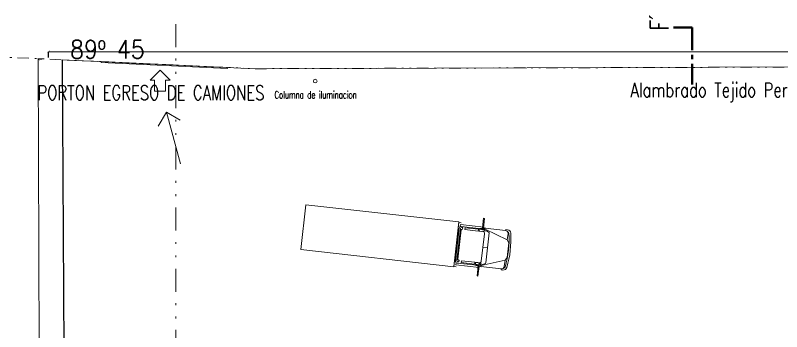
# Model space of a CAD drawing. Header units: millimetres. Extents: x 2828 to 3406, y 849 to 1266.
# Drawn here: x 2890.38 to 2932.73, y 1239.91 to 1257.36 of the extents above; entities that cross this region are included whole.
import ezdxf

# ---------------------------------------------------------------- set-up
doc = ezdxf.new("R2010")
doc.units = ezdxf.units.MM
doc.header["$PDMODE"] = 34
doc.header["$PDSIZE"] = -10
for name, pattern in [('CENTER', [2, 1.25, -0.25, 0.25, -0.25]), ('DASHDOT', [1, 0.5, -0.25, 0, -0.25]), ('DIVIDE2', [15.875, 6.35, -3.175, 0, -3.175, 0, -3.175])]:
    doc.linetypes.add(name, pattern=pattern)
doc.layers.get('DEFPOINTS').update_dxf_attribs({"lineweight": 5})
for name, color, linetype, lineweight in [('0.05', 64, 'Continuous', 5), ('0.10', 161, 'Continuous', 9), ('0.15', 41, 'Continuous', 13), ('0.2', 4, 'Continuous', 15), ('0.20', 4, 'Continuous', 15), ('0.30', 1, 'Continuous', 25), ('arq cotas', 152, 'Continuous', 13), ('gral texto', 70, 'Continuous', 5), ('L corte', 51, 'CENTER', 40), ('LM', 3, 'DIVIDE2', 9)]:
    doc.layers.add(name, color=color, linetype=linetype, lineweight=lineweight)
doc.layers.add('vehiculos', color=7, linetype='Continuous', lineweight=9, true_color=0x4a4a4a)
doc.styles.add('100', font='romans.shx', dxfattribs={"width": 0.75, "height": 0.2})
doc.styles.add('250-cts', font='romans.shx', dxfattribs={"width": 0.7, "height": 0.25})
doc.styles.add('500', font='romans.shx', dxfattribs={"width": 0.9, "height": 0.6})
doc.dimstyles.new('250', dxfattribs={"dimtxt": 0.3, "dimasz": 0.15, "dimexe": 0, "dimexo": 0.1, "dimgap": 0.05, "dimtad": 1, "dimzin": 0, "dimdsep": 46, "dimtxsty": '250-cts', "dimblk": 'ARCHTICK', "dimcen": 0.02, "dimclrd": 256, "dimclre": 256, "dimclrt": 256, "dimazin": 0, "dimtfac": 1, "dimtofl": 0, "dimtmove": 1, "dimatfit": 0, "dimldrblk": 'OPEN90', "dimfxl": 1, "dimtolj": 1, "dimtzin": 0, "dimlwd": -1, "dimarcsym": 0})

# ---------------------------------------------------------------- blocks, each defined once
blk = doc.blocks.new('_ARCHTICK')
at = {"color": 0, "linetype": 'ByBlock', "const_width": 0.15}
blk.add_lwpolyline([(-0.5, -0.5), (0.5, 0.5)], dxfattribs=at)
blk = doc.blocks.new('*D164')
at = {"layer": 'arq cotas', "transparency": 16777216}
for p, q in [((2979.216, 1255.347), (2979.166, 1256.164)), ((2979.166, 1256.164), (2980.276, 1256.164)), ((2892.216, 1255.347), (3066.216, 1255.347))]:
    blk.add_line(p, q, dxfattribs=at)
at = {"layer": 'arq cotas', "linetype": 'DASHDOT', "lineweight": -2, "transparency": 16777216}
for p, q in [((2892.216, 1255.039), (2892.216, 1255.347)), ((3066.216, 1255.039), (3066.216, 1255.347))]:
    blk.add_line(p, q, dxfattribs=at)
at = {"layer": 'DEFPOINTS', "color": 0, "transparency": 16777216}
for p in [(3066.216, 1255.347), (2892.216, 1254.939), (3066.216, 1254.939)]:
    blk.add_point(p, dxfattribs=at)
at = {"layer": 'arq cotas', "transparency": 16777216, "xscale": 0.15, "yscale": 0.15, "zscale": 0.15, "rotation": 180}
blk.add_blockref('_ARCHTICK', (2892.216, 1255.347), dxfattribs=at)
at = {"layer": 'arq cotas', "transparency": 16777216, "xscale": 0.15, "yscale": 0.15, "zscale": 0.15}
blk.add_blockref('_ARCHTICK', (3066.216, 1255.347), dxfattribs=at)
at = {"layer": 'arq cotas', "transparency": 16777216, "insert": (2979.721, 1256.364), "char_height": 0.3, "attachment_point": 5, "style": '250-cts'}
blk.add_mtext('\\A1;174.00', dxfattribs=at)
blk = doc.blocks.new('_Open90')
at = {"color": 0, "linetype": 'ByBlock', "lineweight": -2}
for p, q in [((0, 0), (-1, 0)), ((-0.5, 0.5), (0, 0)), ((0, 0), (-0.5, -0.5))]:
    blk.add_line(p, q, dxfattribs=at)
blk = doc.blocks.new('*D168')
at = {"layer": 'arq cotas', "linetype": 'DASHDOT', "lineweight": -2, "transparency": 16777216}
for p, q in [((2891.845, 1254.938), (2891.645, 1254.938)), ((2892.309, 1106.035), (2892.109, 1106.034))]:
    blk.add_line(p, q, dxfattribs=at)
at = {"layer": 'arq cotas', "transparency": 16777216}
blk.add_line((2891.645, 1254.938), (2892.109, 1106.034), dxfattribs=at)
at = {"layer": 'DEFPOINTS', "color": 0, "transparency": 16777216}
for p in [(2891.945, 1254.939), (2892.109, 1106.034), (2892.409, 1106.035)]:
    blk.add_point(p, dxfattribs=at)
at = {"layer": 'arq cotas', "transparency": 16777216, "xscale": 0.15, "yscale": 0.15, "zscale": 0.15}
for p, rotation in [((2891.645, 1254.938), 90.17869036957083), ((2892.109, 1106.034), 270.1786903695708)]:
    blk.add_blockref('_ARCHTICK', p, dxfattribs=dict(at, rotation=rotation))
at = {"layer": 'arq cotas', "transparency": 16777216, "insert": (2892.077, 1180.487), "char_height": 0.3, "attachment_point": 5, "rotation": 270.1787, "style": '250-cts'}
blk.add_mtext('\\A1;148.90', dxfattribs=at)
blk = doc.blocks.new('A$C5F2C2434')
at = {"color": 0}
for p, q in [((-1.225, -8.637), (-1.219, -8.503)), ((-1.219, -8.503), (1.219, -8.503)), ((-1.118, -9.9), (-1.118, -8.604)), ((-1.118, -8.604), (-1.016, -8.604)), ((-1.017, -9.953), (-1.017, -8.655)), ((-0.966, -9.62), (-0.966, -8.884)), ((-0.865, -8.884), (-0.966, -8.884)), ((-0.946, -8.747), (-0.946, -8.701)), ((-0.946, -8.747), (-0.855, -8.747)), ((0.913, -8.554), (-0.916, -8.554)), ((0.888, -8.632), (-0.877, -8.632)), ((-0.865, -9.62), (-0.865, -8.884)), ((-0.855, -8.747), (-0.855, -8.724)), ((0.819, -8.678), (-0.809, -8.678)), ((0.862, -9.62), (0.862, -8.884)), ((0.862, -8.884), (0.964, -8.884)), ((0.865, -8.747), (0.865, -8.724)), ((0.957, -8.747), (0.865, -8.747)), ((0.957, -8.747), (0.957, -8.701)), ((0.964, -9.62), (0.964, -8.884)), ((1.015, -9.953), (1.015, -8.655)), ((1.118, -8.604), (1.016, -8.604)), ((1.118, -9.9), (1.118, -8.604)), ((1.219, -8.503), (1.214, -8.637)), ((-1.064, -9.883), (-1.017, -9.671)), ((-0.865, -9.62), (-0.966, -9.62)), ((-0.865, -9.671), (-0.966, -9.671)), ((-0.966, -9.967), (-0.966, -9.671)), ((-0.865, -9.798), (-0.865, -9.671)), ((0.862, -9.62), (0.964, -9.62)), ((0.862, -9.671), (0.964, -9.671)), ((0.862, -9.798), (0.862, -9.671)), ((0.964, -9.967), (0.964, -9.671)), ((1.062, -9.883), (1.015, -9.671)), ((-1.067, -9.9), (-1.118, -9.9)), ((-1.068, -10.027), (-1.068, -9.917)), ((-1.068, -9.976), (-1.068, -11.119)), ((-0.56, -11.271), (-1.007, -9.997)), ((-0.865, -9.798), (-0.942, -9.972)), ((-0.865, -9.874), (-0.932, -10.032)), ((-0.932, -10.072), (-0.878, -10.199)), ((0.761, -9.976), (-0.763, -9.976)), ((-0.001, -10.23), (-0.001, -9.976)), ((0.558, -11.271), (1.005, -9.997)), ((0.862, -9.798), (0.94, -9.972)), ((0.862, -9.874), (0.93, -10.032)), ((0.93, -10.072), (0.876, -10.199)), ((1.066, -10.027), (1.066, -9.917)), ((1.066, -9.976), (1.066, -11.119)), ((1.067, -9.9), (1.118, -9.9)), ((-0.831, -10.23), (0.829, -10.23)), ((-1.119, -11.119), (-1.119, -11.218)), ((-1.068, -11.119), (-1.119, -11.119)), ((-0.56, -11.271), (-0.916, -11.271)), ((-0.408, -11.373), (-0.56, -11.271)), ((0.405, -11.373), (-0.408, -11.373)), ((0.405, -11.373), (0.558, -11.271)), ((0.558, -11.271), (0.913, -11.271)), ((1.066, -11.119), (1.116, -11.119)), ((1.116, -11.119), (1.116, -11.218))]:
    blk.add_line(p, q, dxfattribs=at)
for points in [[(-1.245, 0), (-1.25, -8.5), (1.25, -8.5), (1.245, 0)], [(-1.6, -9.833), (-1.6, -9.883), (-1.062, -9.883), (-1.062, -9.833)], [(1.6, -9.833), (1.6, -9.883), (1.062, -9.883), (1.062, -9.833)]]:
    blk.add_lwpolyline(points, close=True, dxfattribs=at)
for centre, radius, start, end in [((-0.916, -8.655), 0.102, 90.0001, 180.0001), ((-0.877, -8.701), 0.0686, 90.0001, 180.0001), ((-0.809, -8.724), 0.0457, 90.0001, 180.0001), ((0.819, -8.724), 0.0457, 0.0001, 90.0001), ((0.888, -8.701), 0.0686, 0.0001, 90.0001), ((0.913, -8.655), 0.102, 0.0001, 90.0001), ((-0.916, -9.917), 0.152, 167.4713, 180.0001), ((-0.916, -9.953), 0.102, 180.0001, 205.3463), ((-0.954, -9.967), 0.0127, 180.0001, 336.0376), ((-0.886, -10.052), 0.0508, 156.8015, 203.1987), ((-0.763, -9.874), 0.102, 180.0001, 270.0001), ((0.761, -9.874), 0.102, 270.0001, 0.0001), ((0.883, -10.052), 0.0508, 336.8015, 23.1987), ((0.951, -9.967), 0.0127, 203.9626, 0.0001), ((0.913, -9.953), 0.102, 334.6539, 0.0001), ((0.913, -9.917), 0.152, 0.0001, 12.5289), ((-0.831, -10.179), 0.0508, 203.1987, 270.0001), ((0.829, -10.179), 0.0508, 270.0001, 336.8015), ((-0.916, -11.218), 0.203, 180.0001, 260.1054), ((-0.916, -11.119), 0.152, 180.0001, 270.0001), ((-0.916, -11.218), 0.102, 189.1049, 260.1054), ((-0.001, -5.975), 5.524, 260.1054, 279.8948), ((-0.001, -5.975), 5.423, 260.0091, 279.9911), ((0.913, -11.119), 0.152, 270.0001, 0.0001), ((0.913, -11.218), 0.102, 279.8948, 350.8953), ((0.913, -11.218), 0.203, 279.8948, 0.0001)]:
    blk.add_arc(centre, radius, start, end, dxfattribs=at)

msp = doc.modelspace()

# ---------------------------------------------------------------- linework, layer by layer
at = {"layer": '0.05'}
for p, q in [((2892.962, 1254.905), (2903.634, 1254.413)), ((2903.634, 1254.413), (3066.216, 1254.939)), ((2898.729, 1252.017), (2898.283, 1251.252)), ((2899.505, 1249.164), (2898.729, 1252.017)), ((2898.729, 1252.017), (2899.496, 1251.574))]:
    msp.add_line(p, q, dxfattribs=at)
at = {"layer": '0.10'}
for p, q in [((2895.117, 1254.755), (2895.118, 1254.805)), ((2902.109, 1254.483), (2895.118, 1254.805)), ((2902.108, 1254.433), (2895.117, 1254.755)), ((2902.108, 1254.433), (2902.109, 1254.483))]:
    msp.add_line(p, q, dxfattribs=at)
at = {"layer": '0.2'}
msp.add_circle((2906.956, 1253.73), 0.1, dxfattribs=at)
at = {"layer": '0.20'}
msp.add_lwpolyline([(2898.08, 1253.177), (2898.68, 1253.177), (2898.68, 1253.777), (2898.93, 1253.777), (2898.38, 1254.327), (2897.83, 1253.777), (2898.08, 1253.777), (2898.08, 1253.177)], dxfattribs=at)
at = {"layer": '0.30'}
msp.add_line((2892.962, 1254.905), (2893.818, 1106.036), dxfattribs=at)
at = {"layer": '0.30', "const_width": 0.01}
for points in [[(2895.118, 1254.805), (2892.962, 1254.905), (2893.818, 1106.036), (2848.169, 1088.683), (2850.423, 1072.445)], [(2969.346, 1254.626), (2903.634, 1254.413), (2902.109, 1254.483)]]:
    msp.add_lwpolyline(points, dxfattribs=at)
at = {"layer": 'L corte'}
for q in [(2926.743, 1256.68), (2927.785, 1253.538)]:
    msp.add_line((2927.785, 1256.68), q, dxfattribs=at)
at = {"layer": 'LM', "ltscale": 0.2}
msp.add_line((2899.252, 1256.877, -0.03), (2899.252, 1080.963, -0.03), dxfattribs=at)
at = {"layer": 'LM', "ltscale": 0.1}
for q in [(2885.78, 1255.235), (3079.503, 1254.938)]:
    msp.add_line((2903.634, 1254.413), q, dxfattribs=at)

# ---------------------------------------------------------------- block references
at = {"layer": 'vehiculos', "rotation": 83.5789684411732}
msp.add_blockref('A$C5F2C2434', (2906.304, 1245.672), dxfattribs=at)

# ---------------------------------------------------------------- texts
at = {"layer": '0.15', "insert": (2893.402, 1255.98), "char_height": 1, "attachment_point": 1, "style": '500'}
msp.add_mtext_dynamic_manual_height_columns('89º 45', width=53.27532, gutter_width=10, heights=[0], dxfattribs=at)
at = {"layer": 'gral texto', "char_height": 0.8, "attachment_point": 1, "style": '100'}
for s, width, gutter_width, insert in [('{\\Fromans|c0;Alambrado Tejido Perimetral}', 53.27532, 10, (2924.373, 1253.642)), ('PORTON EGRESO DE CAMIONES', 50.70215, 12.5, (2891.601, 1253.486))]:
    msp.add_mtext_dynamic_manual_height_columns(s, width=width, gutter_width=gutter_width, heights=[0], dxfattribs=dict(at, insert=insert))
at = {"layer": 'gral texto', "insert": (2906.977, 1252.972), "char_height": 0.4, "width": 5.07033, "attachment_point": 5, "style": '250-cts'}
msp.add_mtext('Columna de iluminacion', dxfattribs=at)
at = {"layer": 'L corte', "insert": (2925.47, 1256.524), "char_height": 1, "attachment_point": 1, "rotation": 90, "style": '100'}
msp.add_mtext_dynamic_manual_height_columns('F{\\fArial|b0|i0|c0|p34;´}', width=27.3651, gutter_width=12.5, heights=[0], dxfattribs=at)

# ---------------------------------------------------------------- dimensions: what is measured, and where the dimension line sits
at = {"layer": 'arq cotas'}
dim = msp.add_linear_dim(base=(3066.216, 1255.347), p1=(2892.216, 1254.939), p2=(3066.216, 1254.939), dimstyle='250', dxfattribs=at)
dim.commit()
dim.dimension.update_dxf_attribs({"geometry": '*D164', "text_midpoint": (2979.216, 1256.164), "dimtype": 160})
dim = msp.add_aligned_dim(p1=(2891.945, 1254.939), p2=(2892.409, 1106.035), distance=-0.3, dimstyle='250', dxfattribs=at)
dim.commit()
dim.dimension.update_dxf_attribs({"geometry": '*D168', "text_midpoint": (2892.077, 1180.487)})

doc.saveas('drawing.dxf')
